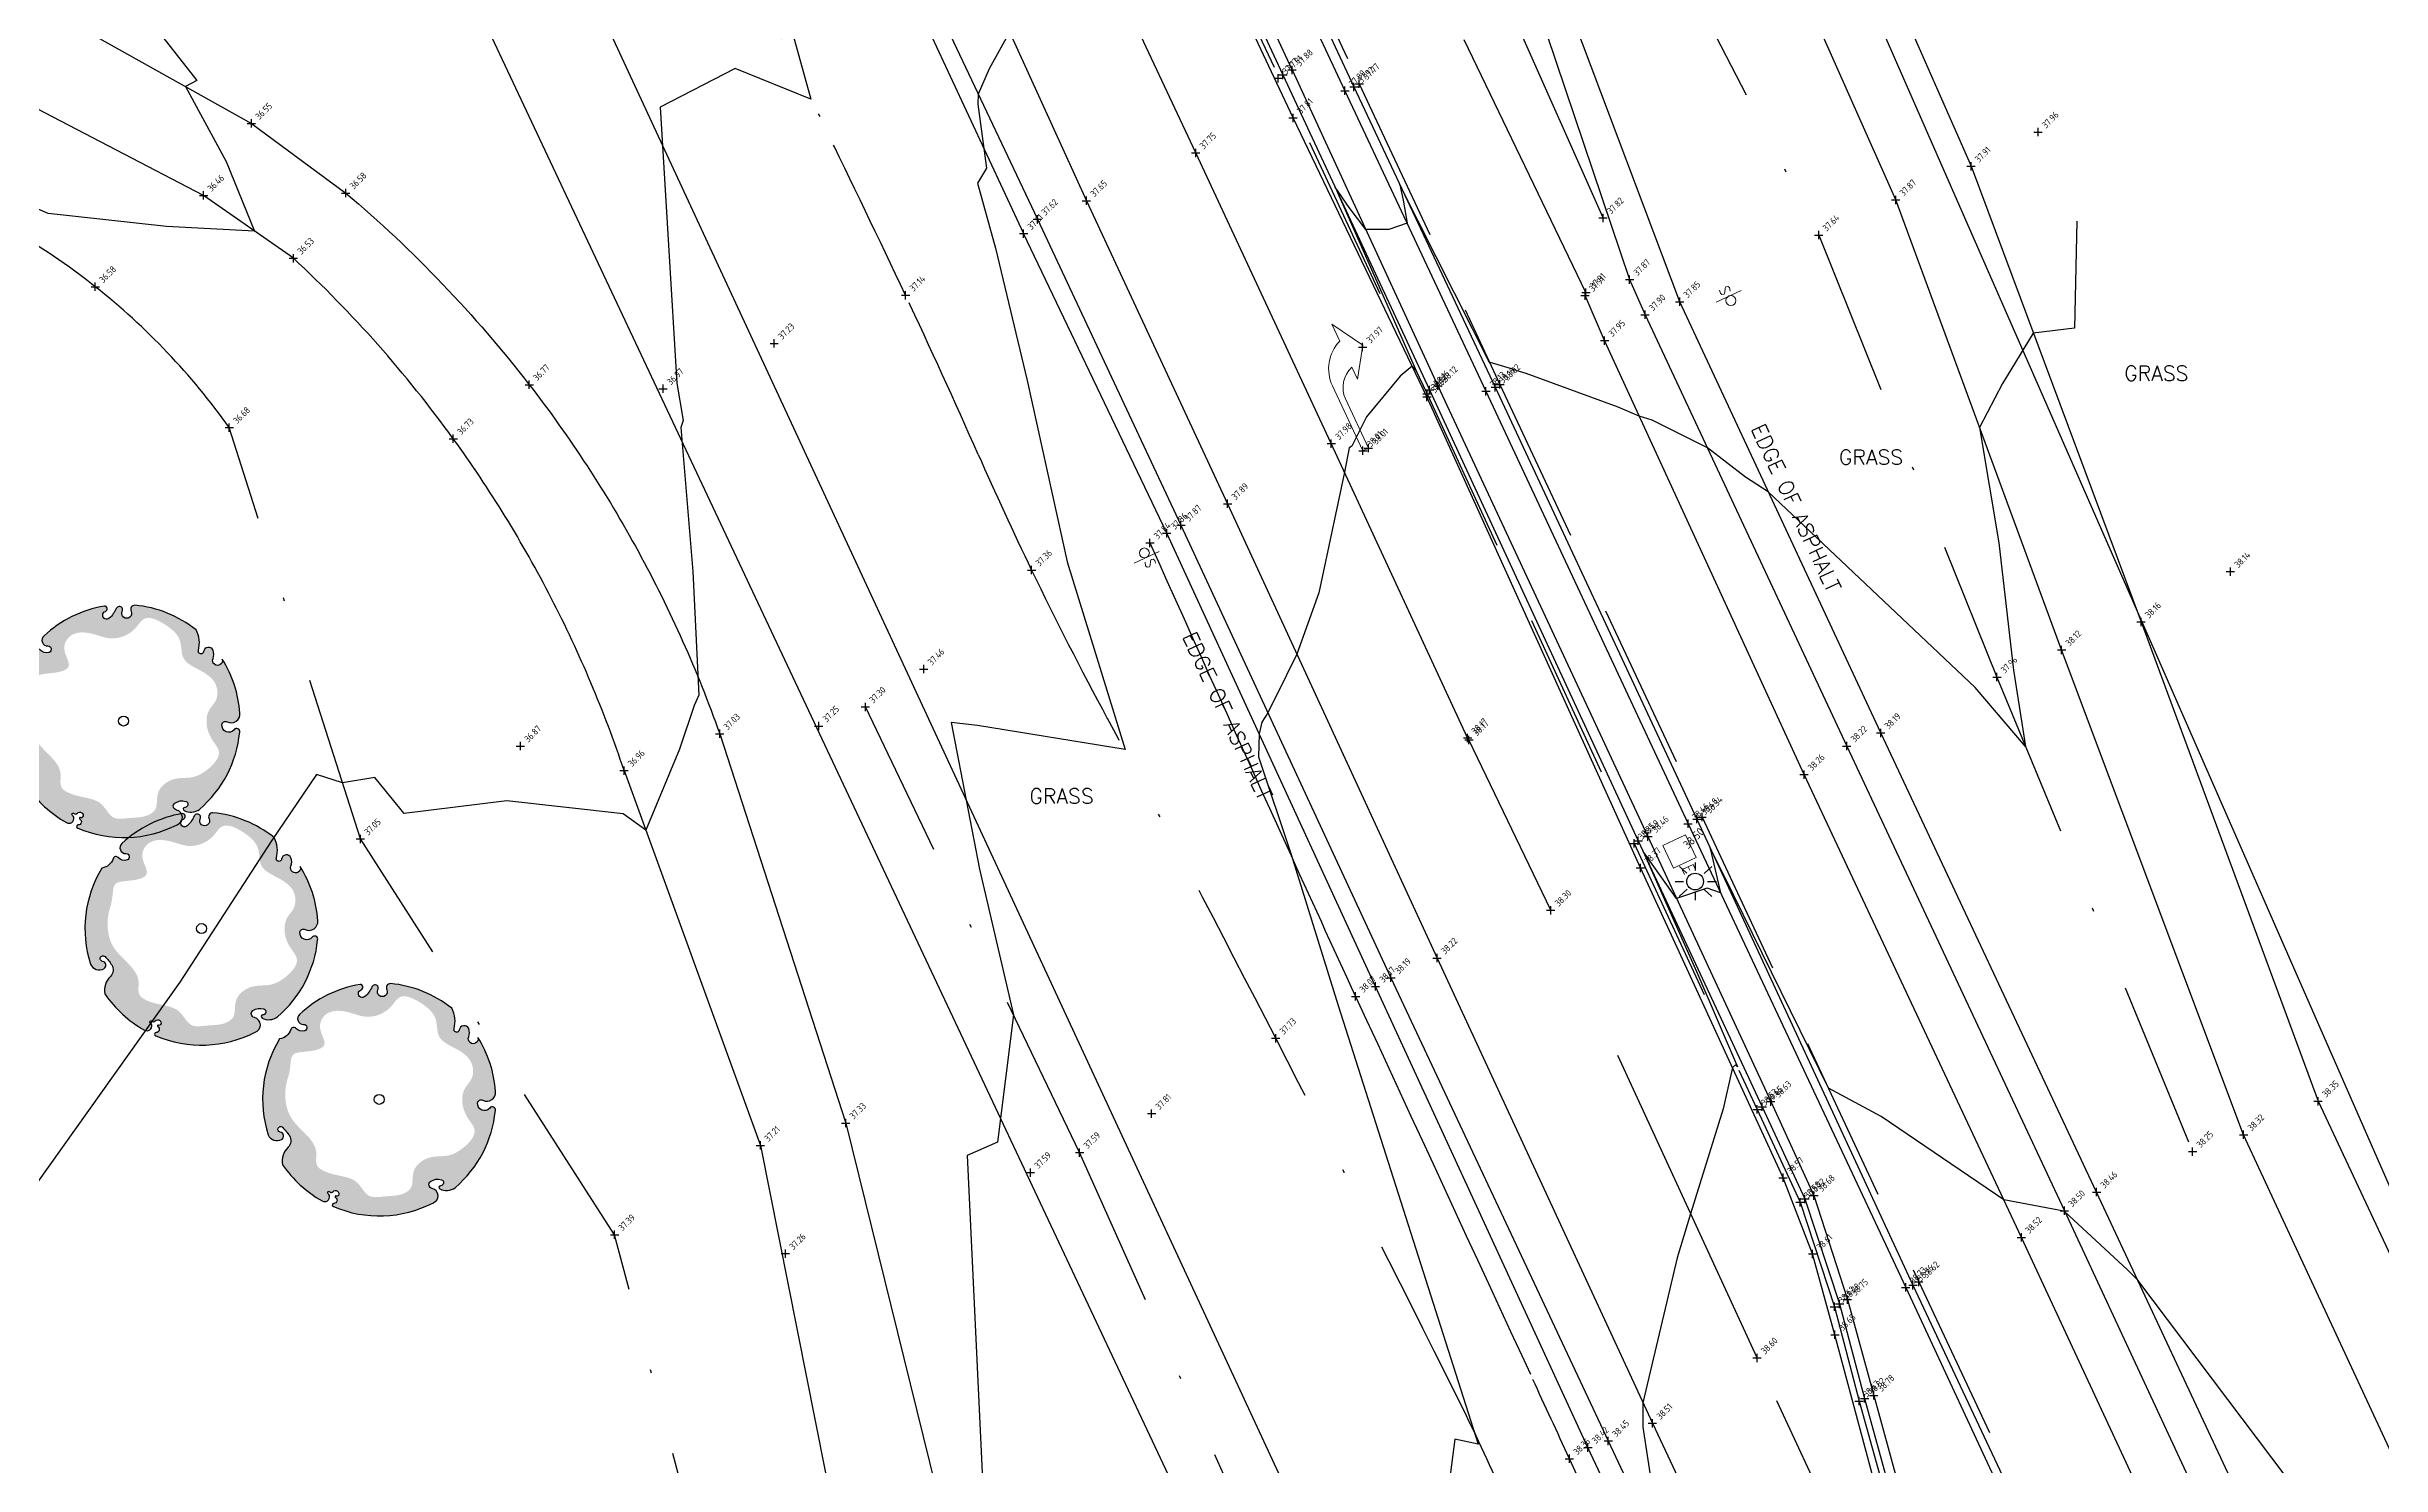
# Model space of a CAD drawing. Header units: metres. Extents: x 245957 to 247358, y 7418632 to 7419642.
# Drawn here: x 246857.5 to 246927.6, y 7419413.6 to 7419456.2 of the extents above; entities that cross this region are included whole.
import ezdxf
from ezdxf.enums import TextEntityAlignment as Align

# ---------------------------------------------------------------- set-up
doc = ezdxf.new("R2010")
doc.units = ezdxf.units.M
for name, pattern in [('DASHDOT', [10, 5, -2.5, 0, -2.5]), ('DASHED', [0.75, 0.5, -0.25]), ('PHANTOM', [2.5, 1.25, -0.25, 0.25, -0.25, 0.25, -0.25])]:
    doc.linetypes.add(name, pattern=pattern)
for name, color, linetype in [('-TEXT', 7, 'Continuous'), ('017_NAIL-L', 8, 'Continuous'), ('102_TOP_OF_BANK', 37, 'PHANTOM'), ('102_TOP_OF_BANK-L', 37, 'PHANTOM'), ('102_TOP_OF_BANK-S', 37, 'PHANTOM'), ('103_TOE_OF_BATTER', 37, 'DASHDOT'), ('103_TOE_OF_BATTER-L', 37, 'DASHDOT'), ('103_TOE_OF_BATTER-S', 37, 'DASHDOT'), ('104_EXISTING_SURFACE-L', 35, 'Continuous'), ('104_EXISTING_SURFACE-S', 35, 'Continuous'), ('201_SINGLE_TREE-H', 63, 'Continuous'), ('201_SINGLE_TREE-S', 96, 'Continuous'), ('203_GROUP_TREES', 116, 'DASHDOT'), ('203_GROUP_TREES-L', 116, 'DASHDOT'), ('203_GROUP_TREES-S', 116, 'DASHDOT'), ('403_EDGE_OF_BITUMEN', 8, 'Continuous'), ('403_EDGE_OF_BITUMEN-L', 8, 'Continuous'), ('403_EDGE_OF_BITUMEN-S', 8, 'Continuous'), ('405_EDGE_FORMATION', 33, 'Continuous'), ('405_EDGE_FORMATION-L', 33, 'Continuous'), ('405_EDGE_FORMATION-S', 33, 'Continuous'), ('408_BACK_OF_KERB', 10, 'Continuous'), ('408_BACK_OF_KERB-L', 10, 'Continuous'), ('408_BACK_OF_KERB-S', 10, 'Continuous'), ('410_PEDESTRIAN_PATH', 32, 'Continuous'), ('410_PEDESTRIAN_PATH-L', 32, 'Continuous'), ('410_PEDESTRIAN_PATH-S', 32, 'Continuous'), ('415_LANE_LINE_DASHED', 53, 'DASHED'), ('415_LANE_LINE_DASHED-L', 53, 'DASHED'), ('415_LANE_LINE_DASHED-S', 53, 'DASHED'), ('418_LANE_LINE_SOLID', 53, 'Continuous'), ('418_LANE_LINE_SOLID-L', 53, 'Continuous'), ('418_LANE_LINE_SOLID-S', 53, 'Continuous'), ('420_TRAFFIC_ARROW-L', 53, 'Continuous'), ('420_TRAFFIC_ARROW-S', 53, 'Continuous'), ('903_FENCE', 24, 'FENCELINE'), ('EX-LINEMARKING_(SLS)', 53, 'Continuous'), ('EX-TRAFFIC_SIGN_(SLS)', 89, 'Continuous'), ('Surface_Contours_Major', 4, 'Continuous'), ('Surface_Contours_Minor', 253, 'Continuous')]:
    doc.layers.add(name, color=color, linetype=linetype)
for name, color, linetype, true_color in [('407_INVERT_OF_KERB', 7, 'DASHED', 0xff4100), ('407_INVERT_OF_KERB-L', 7, 'DASHED', 0xff4100), ('407_INVERT_OF_KERB-S', 7, 'DASHED', 0xff4100), ('409_TOP_OF_KERB', 7, 'Continuous', 0xff4100), ('409_TOP_OF_KERB-L', 7, 'Continuous', 0xff4100), ('409_TOP_OF_KERB-S', 7, 'Continuous', 0xff4100), ('716_ELECTRICITY_PIT-L', 7, 'ELECTRICAL', 0xffa500), ('717_ELEC_LINE_OVER', 7, 'Continuous', 0xffa500), ('EX-ELECT_PIT_(SLS)', 7, 'Continuous', 0xffa500), ('EX-LIGHT_(SLS)', 7, 'Continuous', 0xffa500)]:
    doc.layers.add(name, color=color, linetype=linetype, true_color=true_color)
doc.styles.add('ISO18', font='iso.shx')
doc.styles.add('ISO2.5', font='isocp.shx', dxfattribs={"height": 2.5})
doc.styles.get("Standard").update_dxf_attribs({"font": 'SIMPLEX.shx'})
doc.linetypes.add('ELECTRICAL', pattern='A,2,-0.15,["E",ISO18,S=0.2,R=0,X=-0.015,Y=-0.1],-0.15', length=2.3)
doc.linetypes.add('FENCELINE', pattern='A,0.5,-0.2,["/",Standard,S=0.1,R=0,X=0,Y=-0.05],-0.25', length=0.95)

# ---------------------------------------------------------------- blocks, each defined once
blk = doc.blocks.new('CROSS')
at = {"color": 0, "linetype": 'Continuous'}
for p, q in [((-0.5, 0), (0.5, 0)), ((0, -0.5), (0, 0.5))]:
    blk.add_line(p, q, dxfattribs=at)
blk = doc.blocks.new('SP')
at = {"color": 0, "linetype": 'Continuous', "lineweight": 13}
for p, q in [((0.15, 0.423), (0.15, -0.406)), ((0.28, 0.165), (0.263, 0.104)), ((0.263, 0.104), (0.302, 0.059)), ((0.335, 0.192), (0.28, 0.165)), ((0.302, 0.059), (0.401, 0.004)), ((0.424, 0.176), (0.335, 0.192)), ((0.401, 0.004), (0.407, 0.004)), ((0.44, -0.04), (0.401, 0.004)), ((0.401, 0.004), (0.407, 0.004)), ((0.263, -0.096), (0.368, -0.129)), ((0.368, -0.129), (0.424, -0.101)), ((0.368, -0.129), (0.374, -0.129)), ((0.424, -0.101), (0.44, -0.04))]:
    blk.add_line(p, q, dxfattribs=at)
blk.add_circle((0, 0), 0.15, dxfattribs=at)
blk = doc.blocks.new('201T')
at = {"layer": '201_SINGLE_TREE-S'}
blk.add_circle((0, 0), 0.5, dxfattribs=at)
blk = doc.blocks.new('201C')
at = {"layer": '201_SINGLE_TREE-H', "transparency": 33554534}
h = blk.add_hatch(color=256, dxfattribs=at)
h.paths.add_polyline_path([(-0.372, -0.334, 0.222926), (0.02, -0.5, 0.770799), (0.044, -0.442, -0.650302), (0.051, -0.412, -0.234737), (0.096, -0.425, -0.847312), (0.082, -0.447, 0.78443), (0.073, -0.458, 0.276934), (0.135, -0.481, 0.193599), (0.431, -0.254, 0.800435), (0.414, -0.234, -0.75216), (0.376, -0.192, -0.528914), (0.401, -0.191, 0.594112), (0.466, -0.18, 0.123805), (0.496, 0.062, -1.41759), (0.461, 0.081, 0.206906), (0.476, 0.113, 0.759729), (0.437, 0.125, -1.073307), (0.419, 0.139, 0.194379), (0.447, 0.223, 0.144612), (0.254, 0.43, 0.53339), (0.228, 0.413, -1.592592), (0.194, 0.429, 1.030038), (0.176, 0.451, -0.10361), (0.131, 0.426, -1.238487), (0.128, 0.459, 0.884725), (0.134, 0.482, 0.147549), (-0.155, 0.475, 0.71725), (-0.158, 0.429, -0.864032), (-0.165, 0.402, -0.310704), (-0.195, 0.427, 0.58143), (-0.217, 0.432, -0.281558), (-0.277, 0.416), (-0.278, 0.416, 0.217121), (-0.496, 0.063), (-0.496, 0.063, 0.440011), (-0.452, 0.021, 0.723973), (-0.444, 0.052, -1.384648), (-0.426, 0.066, -0.051107), (-0.415, 0.022, -0.361502), (-0.441, -0.021, 0.256822), (-0.494, -0.079, 0.116166), (-0.406, -0.291, 0.67803), (-0.368, -0.284, 0.170035), (-0.37, -0.274, -1.054701), (-0.36, -0.27, 0.431903), (-0.347, -0.275, -0.910728), (-0.333, -0.299, -0.42046), (-0.342, -0.298, 1.007885), (-0.348, -0.302, -0.766634), (-0.365, -0.322, 0.938602), (-0.372, -0.334)])
edge = h.paths.add_edge_path(flags=16)
edge.add_spline(control_points=[(-0.318, 0.247), (-0.303, 0.263), (-0.286, 0.289), (-0.256, 0.341), (-0.193, 0.315), (-0.092, 0.286), (-0.116, 0.394), (-0.036, 0.446), (0.039, 0.399), (0.103, 0.33), (0.196, 0.321), (0.278, 0.38), (0.344, 0.296), (0.379, 0.215), (0.33, 0.131), (0.392, 0.059), (0.438, -0.014), (0.405, -0.092), (0.346, -0.109), (0.31, -0.167), (0.306, -0.228), (0.329, -0.309), (0.241, -0.345), (0.165, -0.35), (0.103, -0.314), (0.046, -0.315), (0.005, -0.336), (-0.014, -0.368), (-0.033, -0.407), (-0.093, -0.415), (-0.146, -0.387), (-0.23, -0.366), (-0.225, -0.277), (-0.286, -0.229), (-0.334, -0.194), (-0.374, -0.141), (-0.328, -0.087), (-0.344, -0.001), (-0.387, 0.083), (-0.366, 0.18), (-0.336, 0.227), (-0.318, 0.247)], knot_values=[0, 0, 0, 0, 0.064972, 0.101243, 0.15652, 0.245586, 0.324463, 0.387907, 0.486094, 0.554514, 0.671826, 0.728629, 0.823661, 0.919885, 0.989953, 1.075257, 1.171704, 1.23593, 1.293575, 1.346478, 1.426142, 1.479146, 1.570817, 1.644481, 1.712561, 1.774901, 1.807, 1.846291, 1.885582, 1.928182, 2.007036, 2.074591, 2.151638, 2.226455, 2.293426, 2.340744, 2.397548, 2.47317, 2.587294, 2.673595, 2.754259, 2.754259, 2.754259, 2.754259], degree=3, periodic=0)
at = {"layer": '201_SINGLE_TREE-S'}
blk.add_lwpolyline([(-0.372, -0.334, 0.222926), (0.02, -0.5, 0.770799), (0.044, -0.442, -0.650302), (0.051, -0.412, -0.234737), (0.096, -0.425, -0.847312), (0.082, -0.447, 0.78443), (0.073, -0.458, 0.276934), (0.135, -0.481, 0.193599), (0.431, -0.254, 0.800435), (0.414, -0.234, -0.75216), (0.376, -0.192, -0.528914), (0.401, -0.191, 0.594112), (0.466, -0.18, 0.123805), (0.496, 0.062, -1.41759), (0.461, 0.081, 0.206906), (0.476, 0.113, 0.759729), (0.437, 0.125, -1.073307), (0.419, 0.139, 0.194379), (0.447, 0.223, 0.144612), (0.254, 0.43, 0.53339), (0.228, 0.413, -1.592592), (0.194, 0.429, 1.030038), (0.176, 0.451, -0.10361), (0.131, 0.426, -1.238487), (0.128, 0.459, 0.884725), (0.134, 0.482, 0.147549), (-0.155, 0.475, 0.71725), (-0.158, 0.429, -0.864032), (-0.165, 0.402, -0.310704), (-0.195, 0.427, 0.58143), (-0.217, 0.432, -0.281558), (-0.277, 0.416), (-0.278, 0.416, 0.217121), (-0.496, 0.063), (-0.496, 0.063, 0.440011), (-0.452, 0.021, 0.723973), (-0.444, 0.052, -1.384648), (-0.426, 0.066, -0.051107), (-0.415, 0.022, -0.361502), (-0.441, -0.021, 0.256822), (-0.494, -0.079, 0.116166), (-0.406, -0.291, 0.67803), (-0.368, -0.284, 0.170035), (-0.37, -0.274, -1.054701), (-0.36, -0.27, 0.431903), (-0.347, -0.275, -0.910728), (-0.333, -0.299, -0.42046), (-0.342, -0.298, 1.007885), (-0.348, -0.302, -0.766634), (-0.365, -0.322, 0.938602), (-0.372, -0.334)], format="xyb", dxfattribs=at)
blk = doc.blocks.new('ECVRS')
at = {"layer": 'EX-ELECT_PIT_(SLS)', "lineweight": 13}
for p, q in [((0.356, 0.377), (-0.394, 0.377)), ((-0.394, 0.377), (-0.394, -0.373)), ((0.356, -0.373), (0.356, 0.377)), ((0.512, -0.151), (0.512, 0.209)), ((0.512, 0.209), (0.673, 0.209)), ((0.628, 0.049), (0.512, 0.049)), ((0.512, 0.049), (0.518, 0.049)), ((0.673, 0.209), (0.678, 0.209)), ((-0.394, -0.373), (0.356, -0.373)), ((0.673, -0.151), (0.512, -0.151))]:
    blk.add_line(p, q, dxfattribs=at)
blk = doc.blocks.new('G')
at = {"layer": '-TEXT'}
blk.add_text('GRASS', height=0.45, dxfattribs=at).set_placement((0.021, -0.235), align=Align.CENTER)
blk = doc.blocks.new('RT')
at = {"color": 0, "linetype": 'Continuous', "lineweight": 13}
for p, q in [((-1.2, -0.72), (0, 0)), ((0, 0), (1.08, -0.72)), ((-0.501, -0.72), (-1.2, -0.72)), ((-0.501, -0.72), (-0.495, -0.72)), ((1.08, -0.72), (0.58, -0.72)), ((3.6, -1.68), (0.911, -1.68)), ((3.6, -1.44), (1.559, -1.442)), ((3.6, -1.68), (3.6, -1.44))]:
    blk.add_line(p, q, dxfattribs=at)
for centre, radius, start, end in [((0.916, -0.154), 1.526, 201.76561, 269.80214), ((1.58, -0.389), 1.054, 198.32212, 268.80864)]:
    blk.add_arc(centre, radius, start, end, dxfattribs=at)
blk = doc.blocks.new('1221')
at = {"layer": 'EX-LIGHT_(SLS)'}
for p, q in [((246717.545, 7418813.371), (246717.762, 7418813.171)), ((246718.013, 7418813.493), (246718.013, 7418813.259)), ((246718.512, 7418813.371), (246718.283, 7418813.162)), ((246717.413, 7418812.924), (246717.667, 7418812.924)), ((246717.773, 7418812.695), (246717.535, 7418812.476)), ((246718.013, 7418812.599), (246718.013, 7418812.365)), ((246718.285, 7418812.687), (246718.512, 7418812.476)), ((246718.379, 7418812.924), (246718.654, 7418812.924))]:
    blk.add_line(p, q, dxfattribs=at)
blk.add_circle((246718.013, 7418812.924), 0.25, dxfattribs=at)

msp = doc.modelspace()

# ---------------------------------------------------------------- linework, layer by layer
at = {"layer": '102_TOP_OF_BANK', "ltscale": 10}
for points in [[(246964.762, 7419288.13, 0.000006), (246962.494, 7419293.018, 0.000004), (246958.792, 7419300.994, 0.000851)], [(246946.558, 7419327.562, 0.000634), (246940.655, 7419340.49, 0.007086), (246940.109, 7419341.639, 0.013073), (246939.705, 7419342.408, 0.000875), (246933.342, 7419353.732, 0.00193), (246927.823, 7419363.426, -0.004646), (246925.553, 7419367.465, -0.008164), (246924.008, 7419370.386, -0.002235), (246918.588, 7419381.171, -0.001445), (246912.897, 7419392.704, -0.004879), (246911.255, 7419396.142, -0.003366), (246907.851, 7419403.581, 0.002455), (246903.201, 7419413.79, 0.000273), (246902.1, 7419416.173, -0.000057), (246896.779, 7419427.676, -0.001879), (246894.713, 7419432.188, -0.000934), (246890.605, 7419441.294)]]:
    msp.add_lwpolyline(points, format="xyb", dxfattribs=at)
at = {"layer": '103_TOE_OF_BATTER'}
msp.add_lwpolyline([(246862.65, 7419491.125, 0.002635), (246863.78, 7419488.857, -0.001545), (246865.716, 7419484.994, -0.001082), (246867.19, 7419482.012, 0.001211), (246868.509, 7419479.346, 0.027283), (246869.949, 7419476.811, -0.024607), (246871.56, 7419474.008, -0.022295), (246873.971, 7419468.723, 0.015237), (246877.388, 7419460.943, 0.002684), (246880.826, 7419453.821, -0.003762), (246883.268, 7419448.734, -0.006047), (246885.448, 7419443.955, 0.008298), (246887.053, 7419440.479, 0.011483), (246889.327, 7419436.024, -0.005289), (246894.382, 7419426.416, -0.002782), (246899.813, 7419415.678, -0.01094), (246901.119, 7419412.911, -0.011267)], format="xyb", dxfattribs=at)
for points in [[(246900.857, 7419471.93), (246906.211, 7419459.197), (246910.686, 7419450.541), (246916.034, 7419437.266), (246921.911, 7419423.016)], [(246905.274, 7419395.464), (246902.687, 7419394.708), (246901.49, 7419395.506), (246900.128, 7419397.308), (246894.601, 7419409.342), (246888.496, 7419422.984), (246882.062, 7419436.368)]]:
    msp.add_lwpolyline(points, dxfattribs=at)
at = {"layer": '203_GROUP_TREES'}
for p, q in [((246866.903, 7419432.404), (246862.965, 7419444.758)), ((246874.532, 7419420.518), (246866.903, 7419432.404)), ((246880.175, 7419399.353), (246874.532, 7419420.518))]:
    msp.add_line(p, q, dxfattribs=at)
msp.add_lwpolyline([(246862.965, 7419444.758, 0.035382), (246861.104, 7419447.017, 0.035382), (246858.942, 7419448.99, 0.037579), (246856.366, 7419450.73, 0.037579), (246853.559, 7419452.065)], format="xyb", dxfattribs=at)
at = {"layer": '403_EDGE_OF_BITUMEN'}
for p, q in [((246881.117, 7419462.816), (246886.81, 7419450.584)), ((246906.51, 7419448.54), (246903.061, 7419457.715)), ((246891.113, 7419441.585), (246886.81, 7419450.584)), ((246912.545, 7419435.59), (246906.51, 7419448.54)), ((246897.378, 7419427.977), (246891.113, 7419441.585)), ((246919.025, 7419421.796), (246912.545, 7419435.59)), ((246903.756, 7419414.125), (246897.378, 7419427.977)), ((246927.476, 7419403.751), (246919.025, 7419421.796)), ((246912.019, 7419396.548), (246903.756, 7419414.125))]:
    msp.add_line(p, q, dxfattribs=at)
at = {"layer": '405_EDGE_FORMATION'}
for p, q in [((246855.901, 7419458.221), (246863.629, 7419453.894)), ((246862.191, 7419451.733), (246854.641, 7419455.66)), ((246863.629, 7419453.894), (246866.462, 7419451.804)), ((246864.891, 7419449.845), (246862.191, 7419451.733)), ((246877.689, 7419435.565), (246881.471, 7419423.872)), ((246874.818, 7419434.459), (246878.912, 7419423.198)), ((246881.471, 7419423.872), (246885.051, 7419409.4)), ((246878.912, 7419423.198), (246881.825, 7419408.562))]:
    msp.add_line(p, q, dxfattribs=at)
for points in [[(246866.462, 7419451.804, -0.026382), (246869.368, 7419449.072, -0.026382), (246871.97, 7419446.048, -0.039652), (246875.246, 7419441.034, -0.039652), (246877.689, 7419435.565)], [(246874.818, 7419434.459, 0.037948), (246872.632, 7419439.637, 0.037948), (246869.689, 7419444.426, 0.024441), (246867.422, 7419447.253, 0.024441), (246864.891, 7419449.845)]]:
    msp.add_lwpolyline(points, format="xyb", dxfattribs=at)
at = {"layer": '407_INVERT_OF_KERB', "ltscale": 10}
for p, q in [((246889.031, 7419466.904), (246898.925, 7419445.773)), ((246891.236, 7419467.164), (246896.891, 7419455.089)), ((246896.891, 7419455.089), (246901.111, 7419446.055)), ((246898.925, 7419445.773), (246905.143, 7419432.271)), ((246901.111, 7419446.055), (246907.182, 7419433.062)), ((246907.182, 7419433.062), (246913.688, 7419419.099)), ((246905.143, 7419432.271), (246908.837, 7419424.279)), ((246908.837, 7419424.279), (246910.123, 7419421.495)), ((246910.123, 7419421.495), (246911.156, 7419418.352)), ((246913.688, 7419419.099), (246922.086, 7419401.205)), ((246911.156, 7419418.352), (246911.897, 7419415.523)), ((246911.897, 7419415.523), (246914.466, 7419406.3))]:
    msp.add_line(p, q, dxfattribs=at)
at = {"layer": '408_BACK_OF_KERB'}
for p, q in [((246894.874, 7419455.501), (246889.508, 7419467.073)), ((246890.781, 7419466.992), (246896.462, 7419454.877)), ((246894.874, 7419455.501), (246899.254, 7419446.016)), ((246896.462, 7419454.877), (246900.695, 7419445.851)), ((246899.254, 7419446.016), (246905.558, 7419432.474)), ((246900.695, 7419445.851), (246906.764, 7419432.862)), ((246905.558, 7419432.474), (246909.246, 7419424.518)), ((246906.764, 7419432.862), (246913.298, 7419418.933)), ((246909.246, 7419424.518), (246910.542, 7419421.694)), ((246910.542, 7419421.694), (246911.548, 7419418.571)), ((246913.298, 7419418.933), (246921.645, 7419400.999)), ((246911.548, 7419418.571), (246912.335, 7419415.691)), ((246912.335, 7419415.691), (246914.88, 7419406.405))]:
    msp.add_line(p, q, dxfattribs=at)
at = {"layer": '409_TOP_OF_KERB'}
for p, q in [((246889.187, 7419466.984), (246894.599, 7419455.354)), ((246891.058, 7419467.129), (246896.73, 7419454.99)), ((246894.599, 7419455.354), (246899.004, 7419445.889)), ((246896.73, 7419454.99), (246900.972, 7419445.97)), ((246899.004, 7419445.889), (246905.267, 7419432.349)), ((246900.972, 7419445.97), (246907.027, 7419433.003)), ((246907.027, 7419433.003), (246913.512, 7419419.001)), ((246905.267, 7419432.349), (246908.99, 7419424.362)), ((246908.99, 7419424.362), (246910.269, 7419421.595)), ((246910.269, 7419421.595), (246911.311, 7419418.437)), ((246913.512, 7419419.001), (246921.916, 7419401.116)), ((246911.311, 7419418.437), (246912.061, 7419415.603)), ((246912.061, 7419415.603), (246914.612, 7419406.305))]:
    msp.add_line(p, q, dxfattribs=at)
at = {"layer": '410_PEDESTRIAN_PATH'}
for p, q in [((246911.284, 7419461.656), (246915.257, 7419452.607)), ((246912.996, 7419451.597), (246908.982, 7419460.649)), ((246915.257, 7419452.607), (246920.363, 7419438.922)), ((246917.978, 7419438.08), (246912.996, 7419451.597)), ((246920.363, 7419438.922), (246925.679, 7419424.527)), ((246923.443, 7419423.52), (246917.978, 7419438.08)), ((246925.679, 7419424.527), (246933.818, 7419407.137)), ((246931.473, 7419406.229), (246923.443, 7419423.52))]:
    msp.add_line(p, q, dxfattribs=at)
at = {"layer": '415_LANE_LINE_DASHED', "ltscale": 20}
for p, q in [((246904.213, 7419451.058), (246901.565, 7419457.022)), ((246903.696, 7419448.812), (246900.037, 7419456.407)), ((246902.641, 7419430.263), (246900.183, 7419435.381)), ((246908.833, 7419416.816), (246902.641, 7419430.263)), ((246913.642, 7419406.463), (246908.833, 7419416.816))]:
    msp.add_line(p, q, dxfattribs=at)
at = {"layer": '418_LANE_LINE_SOLID'}
for p, q in [((246894.904, 7419454.062), (246889.074, 7419466.487)), ((246891.981, 7419453.009), (246886.252, 7419465.246)), ((246883.148, 7419463.766), (246888.7, 7419451.574)), ((246881.599, 7419462.94), (246887.228, 7419451.016)), ((246902.246, 7419457.398), (246905.007, 7419449.207)), ((246898.922, 7419445.68), (246894.904, 7419454.062)), ((246896.049, 7419444.28), (246891.981, 7419453.009)), ((246888.7, 7419451.574), (246892.937, 7419442.472)), ((246887.228, 7419451.016), (246891.536, 7419441.825)), ((246905.007, 7419449.207), (246905.473, 7419448.148)), ((246904.255, 7419447.374), (246903.671, 7419448.725)), ((246905.473, 7419448.148), (246911.528, 7419435.194)), ((246910.243, 7419434.337), (246904.255, 7419447.374)), ((246905.332, 7419431.532), (246898.922, 7419445.68)), ((246900.145, 7419435.44), (246896.049, 7419444.28)), ((246892.937, 7419442.472), (246899.226, 7419428.828)), ((246891.536, 7419441.825), (246897.842, 7419428.233)), ((246911.528, 7419435.194), (246918.06, 7419421.238)), ((246916.768, 7419420.439), (246910.243, 7419434.337)), ((246909.616, 7419422.229), (246905.332, 7419431.532)), ((246899.226, 7419428.828), (246905.694, 7419414.854)), ((246897.842, 7419428.233), (246904.367, 7419414.325)), ((246910.5, 7419419.939), (246909.616, 7419422.229)), ((246918.06, 7419421.238), (246926.37, 7419403.383)), ((246925.067, 7419402.593), (246916.768, 7419420.439)), ((246911.171, 7419417.515), (246910.5, 7419419.939)), ((246914.216, 7419406.144), (246911.171, 7419417.515)), ((246905.694, 7419414.854), (246913.879, 7419397.391)), ((246904.367, 7419414.325), (246912.55, 7419396.789))]:
    msp.add_line(p, q, dxfattribs=at)
at = {"layer": '717_ELEC_LINE_OVER'}
for p, q in [((246927.925, 7419421.753), (246890.841, 7419506.311)), ((246855.328, 7419497.736), (246905.906, 7419388.69))]:
    msp.add_line(p, q, dxfattribs=at)
at = {"layer": '903_FENCE', "ltscale": 20}
msp.add_line((246894.022, 7419407.224), (246805.341, 7419595.732), dxfattribs=at)
at = {"layer": 'Surface_Contours_Major'}
for points, elevation in [([(246879.243, 7419458.903), (246880.429, 7419454.627), (246878.153, 7419455.547), (246875.906, 7419454.385), (246876.402, 7419446.094), (246876.589, 7419444.976), (246876.525, 7419444.758), (246876.887, 7419440.44), (246877.058, 7419436.72), (246876.925, 7419436.409), (246876.482, 7419435.099), (246875.467, 7419432.671), (246874.791, 7419433.162), (246871.3, 7419433.545), (246868.214, 7419433.166), (246867.331, 7419434.253), (246866.365, 7419434.091), (246865.586, 7419434.342), (246864.234, 7419432.35), (246861.477, 7419428.104), (246847.762, 7419408.83)], 37), ([(246918.439, 7419450.96), (246918.365, 7419447.747), (246917.127, 7419447.593), (246916.198, 7419446.087), (246915.514, 7419444.764), (246916.096, 7419441.295), (246916.531, 7419437.474), (246916.892, 7419435.184), (246915.383, 7419436.953), (246909.171, 7419442.829), (246908.49, 7419443.273), (246907.342, 7419444.147), (246905.684, 7419444.98), (246905.295, 7419445.107), (246904.663, 7419445.373), (246901.898, 7419446.385), (246901.53, 7419446.492), (246901.533, 7419446.505), (246900.795, 7419446.729), (246900.289, 7419447.73), (246898.113, 7419452.047), (246898.206, 7419451.587), (246898.324, 7419450.904), (246897.774, 7419450.711), (246897.088, 7419450.706), (246896.586, 7419451.365), (246896.168, 7419451.98), (246898.17, 7419447.444), (246898.612, 7419446.44), (246898.588, 7419446.486), (246898.568, 7419446.508), (246898.478, 7419446.605), (246898.115, 7419446.304), (246897.112, 7419445.082), (246896.67, 7419444.203), (246896.592, 7419444.156), (246896.447, 7419443.419), (246895.678, 7419439.797), (246895.019, 7419437.955), (246894.709, 7419437.325), (246894.15, 7419436.189), (246893.97, 7419435.915), (246893.885, 7419435.562), (246893.87, 7419434.874), (246894.848, 7419431.934), (246896.258, 7419427.402), (246900.462, 7419414.227), (246899.757, 7419414.374), (246899.437, 7419411.911)], 38)]:
    msp.add_lwpolyline(points, dxfattribs=dict(at, elevation=elevation))
at = {"layer": 'Surface_Contours_Minor'}
for points, elevation in [([(246860.749, 7419456.762), (246861.995, 7419455.186), (246861.655, 7419454.999), (246862.869, 7419452.753), (246863.723, 7419450.661), (246861.081, 7419450.796), (246857.525, 7419451.186), (246853.782, 7419452.808)], 36.5), ([(246886.394, 7419456.637), (246885.781, 7419455.535), (246885.453, 7419454.774), (246885.437, 7419454.472), (246885.703, 7419452.553), (246885.426, 7419452.105), (246885.97, 7419450.145), (246886.916, 7419446.17), (246888.117, 7419440.723), (246889.858, 7419435.095), (246885.426, 7419435.814), (246884.636, 7419435.903), (246885.491, 7419431.494), (246886.507, 7419427.12), (246886.033, 7419423.295), (246885.12, 7419422.894), (246885.587, 7419412.942)], 37.5), ([(246924.745, 7419413.205), (246920.262, 7419419.154), (246919.954, 7419419.465), (246918.068, 7419421.219), (246918.041, 7419421.226), (246916.238, 7419421.567), (246912.563, 7419424.073), (246910.975, 7419424.92), (246907.843, 7419431.299), (246907.409, 7419432.176), (246907.437, 7419432.081), (246907.739, 7419430.783), (246907.339, 7419430.928), (246906.419, 7419430.615), (246905.448, 7419431.992), (246905.418, 7419432.024), (246907.057, 7419428.335), (246908.245, 7419425.56), (246908.188, 7419425.622), (246908.092, 7419425.538), (246907.819, 7419424.297), (246906.837, 7419421.148), (246906.43, 7419419.82), (246905.409, 7419415.469), (246905.407, 7419414.739), (246906.004, 7419410.816)], 38.5)]:
    msp.add_lwpolyline(points, dxfattribs=dict(at, elevation=elevation))

# ---------------------------------------------------------------- block references
at = {"layer": '-TEXT'}
for p in [(246920.801, 7419446.4), (246912.235, 7419443.881), (246887.931, 7419433.7)]:
    msp.add_blockref('G', p, dxfattribs=at)
at = {"layer": '017_NAIL-L', "color": 1}
msp.add_blockref('1221', (188.962, 618.202), dxfattribs=at)
at = {"layer": '102_TOP_OF_BANK-S', "xscale": 0.25, "yscale": 0.25, "zscale": 0.25}
for p in [(246890.605, 7419441.294), (246896.779, 7419427.676), (246903.201, 7419413.79)]:
    msp.add_blockref('CROSS', p, dxfattribs=at)
at = {"layer": '103_TOE_OF_BATTER-S', "xscale": 0.25, "yscale": 0.25, "zscale": 0.25}
for p in [(246910.686, 7419450.541), (246883.268, 7419448.734), (246887.053, 7419440.479), (246916.034, 7419437.266), (246882.062, 7419436.368), (246894.382, 7419426.416), (246888.496, 7419422.984), (246921.911, 7419423.016)]:
    msp.add_blockref('CROSS', p, dxfattribs=at)
at = {"layer": '104_EXISTING_SURFACE-S', "xscale": 0.25, "yscale": 0.25, "zscale": 0.25}
for p in [(246917.27, 7419453.635), (246879.324, 7419447.289), (246875.987, 7419445.925), (246923.046, 7419440.434), (246883.816, 7419437.504), (246880.664, 7419435.796), (246871.705, 7419435.194), (246890.654, 7419424.158), (246887.02, 7419422.386), (246879.662, 7419419.95)]:
    msp.add_blockref('CROSS', p, dxfattribs=at)
at = {"layer": '201_SINGLE_TREE-S', "rotation": 25}
for name, p, xscale, yscale, zscale in [('201C', (246859.791, 7419435.946), 7, 7, 7), ('201T', (246859.791, 7419435.946), 0.3, 0.3, 0.3), ('201C', (246862.132, 7419429.712), 7, 7, 7), ('201T', (246862.132, 7419429.712), 0.3, 0.3, 0.3), ('201C', (246867.467, 7419424.582), 7, 7, 7), ('201T', (246867.467, 7419424.582), 0.3, 0.3, 0.3)]:
    msp.add_blockref(name, p, dxfattribs=dict(at, xscale=xscale, yscale=yscale, zscale=zscale))
at = {"layer": '203_GROUP_TREES-S', "xscale": 0.25, "yscale": 0.25, "zscale": 0.25}
for p in [(246858.942, 7419448.99), (246862.965, 7419444.758), (246866.903, 7419432.404), (246874.532, 7419420.518)]:
    msp.add_blockref('CROSS', p, dxfattribs=at)
at = {"layer": '403_EDGE_OF_BITUMEN-S', "xscale": 0.25, "yscale": 0.25, "zscale": 0.25}
for p in [(246886.81, 7419450.584), (246906.51, 7419448.54), (246891.113, 7419441.585), (246912.545, 7419435.59), (246897.378, 7419427.977), (246919.025, 7419421.796), (246903.756, 7419414.125)]:
    msp.add_blockref('CROSS', p, dxfattribs=at)
at = {"layer": '405_EDGE_FORMATION-S', "xscale": 0.25, "yscale": 0.25, "zscale": 0.25}
for p in [(246863.629, 7419453.894), (246862.191, 7419451.733), (246866.462, 7419451.804), (246864.891, 7419449.845), (246871.97, 7419446.048), (246869.689, 7419444.426), (246877.689, 7419435.565), (246874.818, 7419434.459), (246881.471, 7419423.872), (246878.912, 7419423.198)]:
    msp.add_blockref('CROSS', p, dxfattribs=at)
at = {"layer": '407_INVERT_OF_KERB-S', "xscale": 0.25, "yscale": 0.25, "zscale": 0.25}
for p in [(246894.46, 7419455.252), (246896.891, 7419455.089), (246898.925, 7419445.773), (246901.111, 7419446.055), (246907.182, 7419433.062), (246905.143, 7419432.271), (246908.837, 7419424.279), (246910.123, 7419421.495), (246913.688, 7419419.099), (246911.156, 7419418.352), (246911.897, 7419415.523)]:
    msp.add_blockref('CROSS', p, dxfattribs=at)
at = {"layer": '408_BACK_OF_KERB-S', "xscale": 0.25, "yscale": 0.25, "zscale": 0.25}
for p in [(246894.874, 7419455.501), (246896.462, 7419454.877), (246899.254, 7419446.016), (246900.695, 7419445.851), (246906.764, 7419432.862), (246905.558, 7419432.474), (246909.246, 7419424.518), (246910.542, 7419421.694), (246913.298, 7419418.933), (246911.548, 7419418.571), (246912.335, 7419415.691)]:
    msp.add_blockref('CROSS', p, dxfattribs=at)
at = {"layer": '409_TOP_OF_KERB-S', "xscale": 0.25, "yscale": 0.25, "zscale": 0.25}
for p in [(246894.599, 7419455.354), (246896.73, 7419454.99), (246899.004, 7419445.889), (246900.972, 7419445.97), (246907.027, 7419433.003), (246905.267, 7419432.349), (246908.99, 7419424.362), (246910.269, 7419421.595), (246913.512, 7419419.001), (246911.311, 7419418.437), (246912.061, 7419415.603)]:
    msp.add_blockref('CROSS', p, dxfattribs=at)
at = {"layer": '410_PEDESTRIAN_PATH-S', "xscale": 0.25, "yscale": 0.25, "zscale": 0.25}
for p in [(246915.257, 7419452.607), (246912.996, 7419451.597), (246920.363, 7419438.922), (246917.978, 7419438.08), (246925.679, 7419424.527), (246923.443, 7419423.52)]:
    msp.add_blockref('CROSS', p, dxfattribs=at)
at = {"layer": '415_LANE_LINE_DASHED-S', "xscale": 0.25, "yscale": 0.25, "zscale": 0.25}
for p in [(246904.213, 7419451.058), (246903.696, 7419448.812), (246900.183, 7419435.381), (246902.641, 7419430.263), (246908.833, 7419416.816)]:
    msp.add_blockref('CROSS', p, dxfattribs=at)
at = {"layer": '418_LANE_LINE_SOLID-S', "xscale": 0.25, "yscale": 0.25, "zscale": 0.25}
for p in [(246894.904, 7419454.062), (246891.981, 7419453.009), (246887.228, 7419451.016), (246888.7, 7419451.574), (246905.007, 7419449.207), (246903.671, 7419448.725), (246905.473, 7419448.148), (246904.255, 7419447.374), (246898.922, 7419445.68), (246896.049, 7419444.28), (246892.937, 7419442.472), (246891.536, 7419441.825), (246900.145, 7419435.44), (246911.528, 7419435.194), (246910.243, 7419434.337), (246905.332, 7419431.532), (246899.226, 7419428.828), (246897.842, 7419428.233), (246909.616, 7419422.229), (246918.06, 7419421.238), (246916.768, 7419420.439), (246910.5, 7419419.939), (246911.171, 7419417.515), (246905.694, 7419414.854), (246904.367, 7419414.325)]:
    msp.add_blockref('CROSS', p, dxfattribs=at)
at = {"layer": '420_TRAFFIC_ARROW-S', "xscale": 0.25, "yscale": 0.25, "zscale": 0.25}
for p in [(246896.99, 7419447.177), (246897.002, 7419444.064), (246897.167, 7419444.142)]:
    msp.add_blockref('CROSS', p, dxfattribs=at)
at = {"layer": 'EX-ELECT_PIT_(SLS)', "rotation": 295}
msp.add_blockref('ECVRS', (246906.509, 7419432.011), dxfattribs=at)
at = {"layer": 'EX-LINEMARKING_(SLS)', "xscale": 0.8000000000000003, "yscale": 0.8000000000000003, "rotation": 295}
msp.add_blockref('RT', (246896.994, 7419447.239), dxfattribs=at)
at = {"layer": 'EX-TRAFFIC_SIGN_(SLS)'}
for p, rotation in [((246908.048, 7419448.574), 115), ((246890.438, 7419440.994), 295)]:
    msp.add_blockref('SP', p, dxfattribs=dict(at, rotation=rotation))

# ---------------------------------------------------------------- texts
at = {"layer": '-TEXT'}
for p in [(246909.799, 7419442.245), (246892.728, 7419436)]:
    msp.add_text('EDGE OF ASPHALT', height=0.45, rotation=295, dxfattribs=at).set_placement(p, align=Align.CENTER)
at = {"layer": '102_TOP_OF_BANK-L', "style": 'ISO2.5'}
for s, p in [('37.84', (246890.773, 7419441.462)), ('38.07', (246896.946, 7419427.843)), ('38.36', (246903.369, 7419413.957))]:
    msp.add_text(s, height=0.2, rotation=45, dxfattribs=at).set_placement(p, align=Align.MIDDLE_LEFT)
at = {"layer": '103_TOE_OF_BATTER-L', "style": 'ISO2.5'}
for s, p in [('37.64', (246910.853, 7419450.708)), ('37.14', (246883.436, 7419448.901)), ('37.36', (246887.22, 7419440.646)), ('37.96', (246916.201, 7419437.433)), ('37.30', (246882.23, 7419436.536)), ('37.73', (246894.55, 7419426.584)), ('37.59', (246888.664, 7419423.151)), ('38.25', (246922.079, 7419423.183))]:
    msp.add_text(s, height=0.2, rotation=45, dxfattribs=at).set_placement(p, align=Align.MIDDLE_LEFT)
at = {"layer": '104_EXISTING_SURFACE-L', "style": 'ISO2.5'}
for s, p in [('37.96', (246917.437, 7419453.802)), ('37.23', (246879.491, 7419447.456)), ('36.97', (246876.154, 7419446.092)), ('38.14', (246923.213, 7419440.601)), ('37.46', (246883.984, 7419437.672)), ('37.25', (246880.831, 7419435.963)), ('36.87', (246871.872, 7419435.361)), ('37.81', (246890.821, 7419424.325)), ('37.59', (246887.187, 7419422.554)), ('37.26', (246879.829, 7419420.117))]:
    msp.add_text(s, height=0.2, rotation=45, dxfattribs=at).set_placement(p, align=Align.MIDDLE_LEFT)
at = {"layer": '203_GROUP_TREES-L', "style": 'ISO2.5'}
for s, p in [('36.58', (246859.109, 7419449.158)), ('36.68', (246863.133, 7419444.925)), ('37.05', (246867.07, 7419432.571)), ('37.39', (246874.699, 7419420.685))]:
    msp.add_text(s, height=0.2, rotation=45, dxfattribs=at).set_placement(p, align=Align.MIDDLE_LEFT)
at = {"layer": '403_EDGE_OF_BITUMEN-L', "style": 'ISO2.5'}
for s, p in [('37.61', (246886.977, 7419450.752)), ('37.85', (246906.677, 7419448.707)), ('37.86', (246891.281, 7419441.753)), ('38.19', (246912.713, 7419435.758)), ('38.17', (246897.545, 7419428.144)), ('38.46', (246919.192, 7419421.963)), ('38.42', (246903.923, 7419414.292))]:
    msp.add_text(s, height=0.2, rotation=45, dxfattribs=at).set_placement(p, align=Align.MIDDLE_LEFT)
at = {"layer": '405_EDGE_FORMATION-L', "style": 'ISO2.5'}
for s, p in [('36.55', (246863.797, 7419454.062)), ('36.46', (246862.358, 7419451.901)), ('36.58', (246866.629, 7419451.971)), ('36.53', (246865.058, 7419450.012)), ('36.77', (246872.137, 7419446.216)), ('36.73', (246869.856, 7419444.593)), ('37.03', (246877.856, 7419435.732)), ('36.96', (246874.985, 7419434.626)), ('37.33', (246881.638, 7419424.04)), ('37.21', (246879.08, 7419423.366))]:
    msp.add_text(s, height=0.2, rotation=45, dxfattribs=at).set_placement(p, align=Align.MIDDLE_LEFT)
at = {"layer": '407_INVERT_OF_KERB-L', "style": 'ISO2.5'}
for s, p in [('37.77', (246894.627, 7419455.42)), ('37.77', (246897.058, 7419455.257)), ('38.02', (246899.092, 7419445.94)), ('38.02', (246901.278, 7419446.222)), ('38.34', (246907.349, 7419433.229)), ('38.35', (246905.31, 7419432.438)), ('38.53', (246909.005, 7419424.447)), ('38.58', (246910.29, 7419421.662)), ('38.62', (246913.855, 7419419.267)), ('38.62', (246911.323, 7419418.52)), ('38.67', (246912.064, 7419415.69))]:
    msp.add_text(s, height=0.2, rotation=45, dxfattribs=at).set_placement(p, align=Align.MIDDLE_LEFT)
at = {"layer": '408_BACK_OF_KERB-L', "style": 'ISO2.5'}
for s, p in [('37.88', (246895.042, 7419455.668)), ('37.89', (246896.629, 7419455.045)), ('38.12', (246899.421, 7419446.183)), ('38.13', (246900.862, 7419446.018)), ('38.46', (246905.725, 7419432.641)), ('38.46', (246906.932, 7419433.029)), ('38.63', (246909.413, 7419424.686)), ('38.68', (246910.71, 7419421.861)), ('38.75', (246911.716, 7419418.739)), ('38.73', (246913.466, 7419419.1)), ('38.78', (246912.503, 7419415.858))]:
    msp.add_text(s, height=0.2, rotation=45, dxfattribs=at).set_placement(p, align=Align.MIDDLE_LEFT)
at = {"layer": '409_TOP_OF_KERB-L', "style": 'ISO2.5'}
for s, p in [('37.91', (246894.766, 7419455.521)), ('37.92', (246896.898, 7419455.157)), ('38.16', (246899.172, 7419446.057)), ('38.16', (246901.139, 7419446.137)), ('38.48', (246907.195, 7419433.17)), ('38.49', (246905.435, 7419432.516)), ('38.65', (246909.157, 7419424.53)), ('38.72', (246910.437, 7419421.762)), ('38.76', (246913.679, 7419419.169)), ('38.78', (246911.479, 7419418.604)), ('38.82', (246912.228, 7419415.771))]:
    msp.add_text(s, height=0.2, rotation=45, dxfattribs=at).set_placement(p, align=Align.MIDDLE_LEFT)
at = {"layer": '410_PEDESTRIAN_PATH-L', "style": 'ISO2.5'}
for s, p in [('37.91', (246915.424, 7419452.775)), ('37.87', (246913.163, 7419451.764)), ('38.16', (246920.531, 7419439.09)), ('38.12', (246918.145, 7419438.248)), ('38.35', (246925.846, 7419424.694)), ('38.32', (246923.611, 7419423.688))]:
    msp.add_text(s, height=0.2, rotation=45, dxfattribs=at).set_placement(p, align=Align.MIDDLE_LEFT)
at = {"layer": '415_LANE_LINE_DASHED-L', "style": 'ISO2.5'}
for s, p in [('37.82', (246904.38, 7419451.225)), ('37.91', (246903.864, 7419448.979)), ('38.17', (246900.351, 7419435.549)), ('38.30', (246902.808, 7419430.43)), ('38.60', (246909.001, 7419416.983))]:
    msp.add_text(s, height=0.2, rotation=45, dxfattribs=at).set_placement(p, align=Align.MIDDLE_LEFT)
at = {"layer": '418_LANE_LINE_SOLID-L', "style": 'ISO2.5'}
for s, p in [('37.81', (246895.071, 7419454.229)), ('37.75', (246892.149, 7419453.176)), ('37.65', (246888.868, 7419451.741)), ('37.62', (246887.395, 7419451.183)), ('37.87', (246905.174, 7419449.375)), ('37.91', (246903.839, 7419448.892)), ('37.90', (246905.64, 7419448.316)), ('37.95', (246904.422, 7419447.541)), ('38.02', (246899.089, 7419445.848)), ('37.98', (246896.216, 7419444.447)), ('37.89', (246893.105, 7419442.64)), ('37.87', (246891.703, 7419441.992)), ('38.17', (246900.313, 7419435.608)), ('38.22', (246911.696, 7419435.361)), ('38.26', (246910.411, 7419434.505)), ('38.37', (246905.499, 7419431.699)), ('38.22', (246899.394, 7419428.995)), ('38.19', (246898.009, 7419428.4)), ('38.57', (246909.784, 7419422.396)), ('38.50', (246918.227, 7419421.406)), ('38.52', (246916.935, 7419420.606)), ('38.61', (246910.668, 7419420.107)), ('38.65', (246911.338, 7419417.682)), ('38.51', (246905.862, 7419415.021)), ('38.45', (246904.535, 7419414.492))]:
    msp.add_text(s, height=0.2, rotation=45, dxfattribs=at).set_placement(p, align=Align.MIDDLE_LEFT)
at = {"layer": '420_TRAFFIC_ARROW-L', "style": 'ISO2.5'}
for s, p in [('37.97', (246897.158, 7419447.344)), ('38.01', (246897.17, 7419444.231)), ('38.01', (246897.335, 7419444.309))]:
    msp.add_text(s, height=0.2, rotation=45, dxfattribs=at).set_placement(p, align=Align.MIDDLE_LEFT)
at = {"layer": '716_ELECTRICITY_PIT-L', "style": 'ISO2.5'}
msp.add_text('38.50', height=0.25, rotation=45, dxfattribs=at).set_placement((246906.677, 7419432.178), align=Align.MIDDLE_LEFT)

doc.saveas('drawing.dxf')
